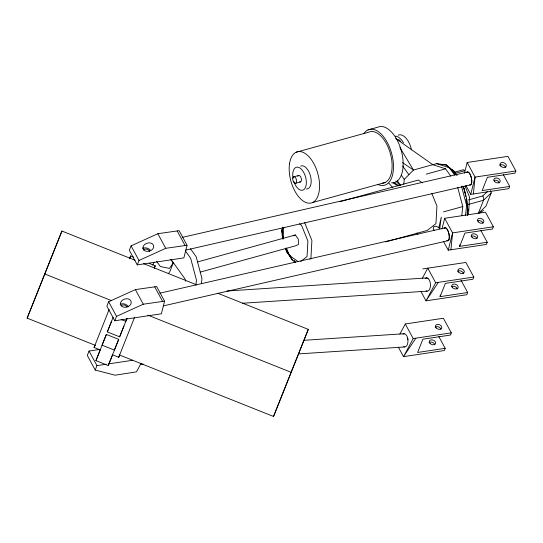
<?xml version="1.0" encoding="UTF-8"?>
<svg xmlns="http://www.w3.org/2000/svg" width="543" height="543" viewBox="0 0 543 543"><rect width="100%" height="100%" fill="white"/><g stroke="black" fill="none" stroke-linecap="round" stroke-linejoin="round"><path stroke-width="0.81" d="M283.1 238.852L283.738 227.469M468.521 214.634L469.498 197.055L465.052 186.066M466.736 203.713L466.22 198.867M467.387 215.612C468.405 205.77 466.702 195.378 462.941 186.256M450.914 249.773L452.577 232.893L444.663 218.293L485.456 212.17L493.37 226.77L492.494 228.983L464.917 233.117L459.663 246.379L487.234 242.239L480.901 230.565M473.394 193.966L475.064 177.086L467.15 162.486L507.936 156.364L515.85 170.964L514.974 173.176L487.404 177.31L482.143 190.573L509.721 186.432L503.388 174.758M195.887 285.075L196.444 280.066L190.674 258.312L185.421 250.981M201.412 283.555L201.962 278.545L196.193 256.785L190.471 248.789M403.734 184.165L404.264 179.36L413.461 170.034L436.633 163.633L446.149 164.936L453.887 171.072L457.131 175.403M461.774 215.754L462.785 206.564L457.654 187.22M465.507 215.53L466.613 205.505L461.482 186.168M460.946 280.107L467.672 292.514L440.101 296.654L440.319 295.039M459.663 246.379L459.88 244.771M282.387 227.958L281.946 230.28L282.143 234.875L282.917 239.001M467.19 213.1L467.923 209.917L466.736 203.32M467.156 213.182L467.923 209.917M438.819 227.626L441.303 217.166L439.701 228.847L438.819 227.626L435.927 226.159L433.443 226.838L433.246 229.153L434.366 230.252M164.577 301.155L161.407 313.786L114.79 320.784L106.876 306.184L108.627 301.765L135.37 289.609L156.662 286.555L164.577 301.155L143.284 304.209L116.541 316.359L114.79 320.784M187.043 245.266L183.873 257.898L137.257 264.889L129.343 250.289L131.094 245.87L157.83 233.714L179.129 230.666L187.043 245.266L165.744 248.314L139.008 260.47L137.257 264.889M441.982 228.99L444.663 218.293M464.462 173.183L467.15 162.486M487.234 242.239L486.358 244.452L448.24 250.174L452.577 232.893L493.37 226.77M509.721 186.432L508.845 188.645L470.727 194.367L475.064 177.086L515.85 170.964M282.93 227.245L281.946 230.28L282.964 238.886M283.073 227.218L281.946 230.28L283.12 238.357M95.629 345.477L27.15 318.144L61.916 231.046L135.132 260.273M61.916 231.046L27.15 318.144M99.871 349.407L89.052 351.029L87.301 355.448L95.215 370.048L115.089 375.206L136.503 371.853L140.827 363.776M119.582 355.142L118.72 357.287L112.564 354.83L108.254 365.554L95.935 360.633L100.245 349.909L94.082 347.452L109.143 309.456M129.689 258.298L130.605 255.977L133.687 257.206M95.935 360.633L106.374 334.44L118.693 339.355L108.254 365.554M123.947 326.099L119.636 336.823L107.317 331.909L113.141 317.207M95.215 370.048L96.966 365.629L89.052 351.029M119.636 336.823L127.014 318.361M152.814 265.059L153.968 262.154M118.72 357.287L134.644 317.146M154.327 268.133L155.244 265.805L149.087 263.348M170.896 259.656L173.265 262.961L169.816 271.663L168.364 273.692M119.25 354.905L273.529 416.474L308.295 329.377L217.77 293.247M308.295 329.377L273.529 416.474M440.101 296.654L445.355 283.392L472.926 279.251L473.808 277.045L465.887 262.445L422.807 268.907M491.177 192.955L485.937 206.184L478.281 213.501L483.521 200.272L491.177 192.955L490.567 190.613M438.859 336.64L445.192 348.321L444.317 350.534L403.524 356.649L398.379 347.16M399.872 334.094L405.288 323.974L443.407 318.252L451.321 332.852L450.446 335.058L422.875 339.199L417.615 352.461L445.192 348.321M467.672 292.514L466.797 294.727L426.011 300.842L420.866 291.353M129.743 258.122L130.605 255.977M94.082 347.452L94.944 345.307M106.374 334.44L102.064 345.165L114.383 350.079L118.693 339.355M107.317 331.909L111.627 321.178M127.001 318.286L125.772 321.354L121.15 319.508M154.382 267.95L155.244 265.805M422.352 278.287L427.775 268.167L435.69 282.76L426.011 300.842L438.357 282.36M451.321 332.852L413.203 338.574L403.524 356.649L415.877 338.174M173.265 262.961L169.396 268.385L160.328 266.532L156.533 261.237M309.802 259.262L310.929 258.122L311.906 240.542L304.603 222.501M468.575 199.872L482.754 195.962L487.492 191.435M300.686 261.509L307.046 256.527L307.908 241.078L301.487 225.216L299.498 223.825M479.632 212.965L483.589 210.399M293.227 235.927L295.331 234.956L298.29 239.083L298.433 244.499L295.63 245.789L200.224 272.118M367.998 129.92L377.67 127.252A28.922 15.231 74.6 0 1 401.61 151.897A28.922 15.231 74.6 0 1 391.591 182.842M296.186 152.216L368.738 132.193A26.526 13.969 74.6 0 1 390.519 154.131A26.526 13.969 74.6 0 1 382.258 183.188M293.661 176.848L298.494 175.511M295.738 183.242L300.578 181.905M312.551 202.532L385.102 182.509M426.221 174.154L445.565 168.812L450.812 176.142M339.87 201.697L418.32 180.052L422.311 182.855M454.233 172.246L462.894 169.85A3.136 1.649 74.6 0 1 464.693 170.733L454.45 173.563M197.476 261.964L295.331 234.956M468.548 204.406L483.521 200.272A3.136 1.649 74.6 0 0 482.754 195.962M443.441 211.899L462.785 206.564M385.591 241.927L427.266 230.422L435.954 223.614L436.932 206.041L431.848 193.484M182.224 237.393L467.19 172.111M185.713 250.113L470.686 184.83M159.778 293.2L444.744 227.917M163.267 305.919L448.24 240.644M435.69 282.76L473.808 277.045M96.966 365.629L106.123 364.258M108.62 363.878L132.757 360.26M227.022 291L426.764 277.941M242.585 303.238L427.097 291.17M303.523 340.325L404.243 333.735M140.508 364.238L143.047 364.075M298.779 353.887L404.576 346.97M442.063 164.386L446.149 164.936L456.324 174.86L446.149 164.936M436.633 163.633L449.394 167.753L454.64 175.084M445.565 168.812L432.805 164.692L395.664 138.458M143.603 263.647L196.518 284.77M44.669 273.944L111.58 300.652M147.784 315.103L291.048 372.274M427.144 277.962L428.054 278.457M451.796 169.891L453.887 171.072L455.591 173.753M393.064 182.889L398.134 185.93M450.283 168.9L453.887 171.072L455.584 173.977M402.472 162.628L413.461 170.034L399.913 147.56M393.851 182.387L398.528 185.679M298.087 261.577L289.473 255.522L285.496 248.531M295.562 262.656L292.317 259.954L286.785 251.776L285.367 248.721M395.901 181.057L399.831 185.319M388.937 183.229L392.793 187.702M294.096 260.708L295.154 261.95L294.116 260.66M289.928 255.583L286.785 251.776L290.933 256.982M402.607 165.961L408.859 174.697M401.304 175.226L404.264 179.36M397.361 180.799L400.768 185.563M416.983 232.988L417.934 234.325M170.909 259.249L184.579 278.335A3.136 1.649 74.6 0 1 185.543 281.308M285.564 248.565L292.317 259.954L289.473 255.522L286.419 247.975M462.799 186.303L464.068 188.475L465.724 196.471M465.975 185.604L470.727 194.367M443.495 241.411L448.24 250.174M405.288 323.974L413.203 338.574M177.174 230.958L185.088 245.558M157.83 233.714L165.744 248.314M154.714 286.847L162.628 301.446M131.094 245.87L139.008 260.47M135.37 289.609L143.284 304.209M108.627 301.765L116.541 316.359M462.921 186.29L464.068 188.475L464.808 192.602M466.098 199.668L466.878 202.064M407.657 338.113L407.929 339.803M425.366 278.376A6.631 3.55 86.3 0 1 430.47 284.342A6.631 3.55 86.3 0 1 426.167 290.878M466.668 172.66A6.631 2.498 77.1 0 1 471.188 177.188A6.631 2.498 77.1 0 1 470.041 184.946M451.498 286.847A3.319 2.315 21.6 0 1 454.824 286.541A3.319 2.315 21.6 0 1 457.254 288.944M457.634 271.378A3.319 2.315 21.6 0 1 460.959 271.072A3.319 2.315 21.6 0 1 463.389 273.475M143.562 250.106A3.319 2.294 22.3 0 1 146.854 249.217A3.319 2.294 22.3 0 1 149.692 251.762M142.653 248.68A4.975 3.441 22.3 0 1 150.241 249.984M494.116 180.419A3.319 2.315 21.6 0 1 499.302 182.862M499.675 165.296A3.319 2.315 21.6 0 1 503.001 164.991A3.319 2.315 21.6 0 1 505.431 167.393M469.729 184.81A6.631 2.498 77.1 0 0 471.752 180.405A6.631 2.498 77.1 0 0 468.88 172.559L468.147 172.043A6.631 2.498 77.1 0 0 466.885 172.314M444.222 228.467A6.631 2.498 77.1 0 1 448.952 233.836A6.631 2.498 77.1 0 1 446.882 240.434M402.94 334.108A6.631 3.55 86.3 0 1 407.963 340.23A6.631 3.55 86.3 0 1 403.646 346.678M121.096 305.994A3.319 2.294 22.3 0 1 123.974 305.017A3.319 2.294 22.3 0 1 126.987 307.005M120.193 304.569A4.975 3.441 22.3 0 1 128.44 306.802M471.066 236.572A3.319 2.315 21.6 0 1 474.392 236.266A3.319 2.315 21.6 0 1 476.815 238.669M477.765 220.757A3.319 2.315 21.6 0 1 482.951 223.2M447.167 240.583A6.631 2.498 77.1 0 0 448.932 233.884L448.484 232.214A6.631 2.498 77.1 0 0 444.459 228.067M435.147 327.185A3.319 2.315 21.6 0 1 438.479 326.879A3.319 2.315 21.6 0 1 440.902 329.282M429.018 342.653A3.319 2.315 21.6 0 1 432.343 342.348A3.319 2.315 21.6 0 1 434.773 344.751M363.762 133.768A28.922 15.231 74.6 0 1 391.618 153.35A28.922 15.231 74.6 0 1 377.656 184.315M395.433 136.117A15.788 8.315 74.6 0 1 403.537 142.85M398.487 139.497A13.263 6.984 74.6 0 1 400.754 141.492M398.128 135.18A15.788 8.315 74.6 0 1 411.472 149.841M297.822 176.312A3.373 1.778 74.6 0 1 301.161 177.961A3.373 1.778 74.6 0 1 299.621 181.851M292.908 177.581A11.905 6.272 74.6 0 1 300.713 168.595A11.905 6.272 74.6 0 1 305.214 187.98A11.905 6.272 74.6 0 1 293.783 181.355M300.7 166.077A11.905 6.272 74.6 0 1 310.555 176.231A11.905 6.272 74.6 0 1 306.428 188.971M120.532 303.177C120.302 309.347 130.422 307.99 131.236 302.858C131.467 296.688 121.354 298.046 120.532 303.177M142.999 247.282C142.768 253.452 152.882 252.095 153.703 246.963C153.934 240.8 143.814 242.151 142.999 247.282M458.631 272.111A3.319 2.315 21.6 0 0 464.102 272.471A3.319 2.315 21.6 0 0 460.586 268.595A3.319 2.315 21.6 0 0 458.631 272.111M452.502 287.58A3.319 2.315 21.6 0 0 457.966 287.939A3.319 2.315 21.6 0 0 454.457 284.064A3.319 2.315 21.6 0 0 452.502 287.58M494.551 181.498A3.319 2.315 21.6 0 0 500.015 181.857A3.319 2.315 21.6 0 0 496.499 177.982A3.319 2.315 21.6 0 0 494.551 181.498M500.68 166.029A3.319 2.315 21.6 0 0 506.144 166.389A3.319 2.315 21.6 0 0 502.635 162.513A3.319 2.315 21.6 0 0 500.68 166.029M478.2 221.836A3.319 2.315 21.6 0 0 483.664 222.196A3.319 2.315 21.6 0 0 480.148 218.32A3.319 2.315 21.6 0 0 478.2 221.836M472.064 237.305A3.319 2.315 21.6 0 0 477.535 237.664A3.319 2.315 21.6 0 0 474.019 233.789A3.319 2.315 21.6 0 0 472.064 237.305M430.022 343.386A3.319 2.315 21.6 0 0 435.486 343.746A3.319 2.315 21.6 0 0 431.97 339.87A3.319 2.315 21.6 0 0 430.022 343.386M436.151 327.918A3.319 2.315 21.6 0 0 441.615 328.277A3.319 2.315 21.6 0 0 438.106 324.402A3.319 2.315 21.6 0 0 436.151 327.918M289.521 163.748A26.526 13.969 74.6 0 0 308.96 203.204A26.526 13.969 74.6 0 0 314.635 165.174A26.526 13.969 74.6 0 0 289.521 163.748M292.813 178.314A3.373 1.778 74.6 0 0 295.283 183.324A3.373 1.778 74.6 0 0 296.003 178.491A3.373 1.778 74.6 0 0 292.813 178.314"/></g></svg>
